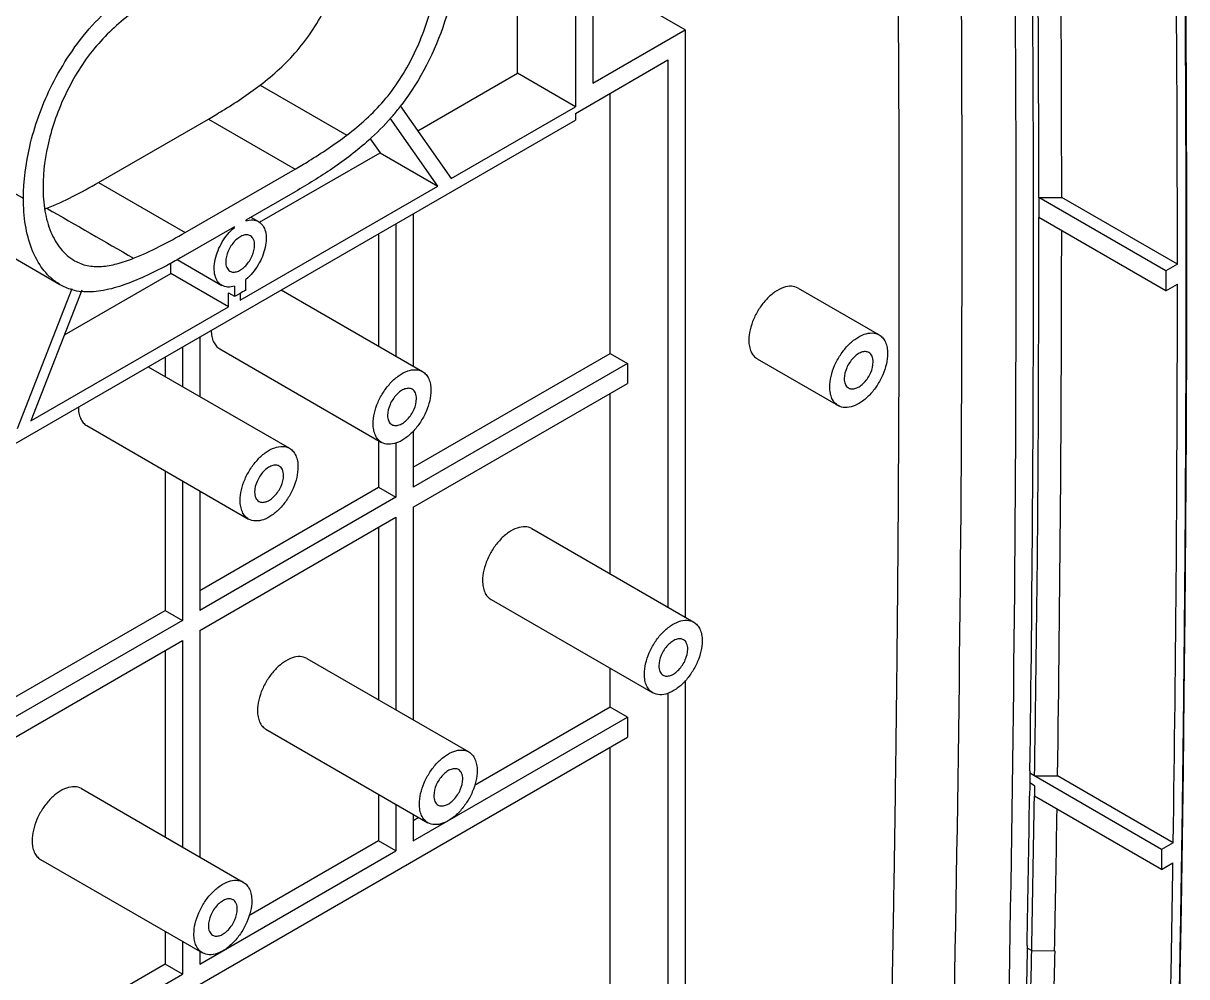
# Model space of a CAD drawing. Header units: millimetres. Extents: x 1791 to 2848, y -3889 to -2778.
# Drawn here: x 2629 to 2700.1, y -3034.2 to -2975.9 of the extents above; entities that cross this region are included whole.
import ezdxf

# ---------------------------------------------------------------- set-up
doc = ezdxf.new("R2010")
doc.units = ezdxf.units.MM

msp = doc.modelspace()

# ---------------------------------------------------------------- linework, layer by layer
at = {"color": 7, "linetype": 'Continuous'}
for p, q in [((2663.816, -2955.884), (2663.816, -2979.563)), ((2662.756, -2963.437), (2662.756, -2980.992)), ((2659.22, -2978.951), (2659.22, -2967.326)), ((2669.473, -2976.297), (2665.938, -2974.256)), ((2663.816, -2979.563), (2669.473, -2976.297)), ((2669.473, -2976.297), (2669.473, -3012.224)), ((2662.756, -2981.4), (2668.413, -2978.134)), ((2668.413, -2978.134), (2668.413, -3011.612)), ((2653.114, -2982.476), (2659.22, -2978.951)), ((2662.756, -2980.992), (2659.22, -2978.951)), ((2643.476, -2979.668), (2648.78, -2982.729)), ((2664.877, -2996.097), (2664.877, -2980.175)), ((2652.034, -2980.939), (2655.156, -2985.38)), ((2655.156, -2985.38), (2662.756, -2980.992)), ((2662.756, -2981.4), (2662.756, -2981.808)), ((2621.036, -3005.894), (2662.756, -2981.808)), ((2633.587, -2985.625), (2640.305, -2981.747)), ((2640.305, -2981.747), (2645.608, -2984.809)), ((2654.339, -2985.851), (2651.424, -2981.704)), ((2650.204, -2982.957), (2650.804, -2983.81)), ((2643.432, -2988.066), (2650.804, -2983.81)), ((2650.804, -2983.81), (2654.339, -2985.851)), ((2628.991, -2986.605), (2626.555, -2985.198)), ((2638.891, -2988.687), (2645.608, -2984.809)), ((2633.588, -2985.625), (2638.891, -2988.687)), ((2642.25, -2992.831), (2654.339, -2985.851)), ((2645.608, -2986.197), (2642.603, -2987.932)), ((2698.874, -2991.029), (2691.096, -2986.539)), ((2691.096, -2986.539), (2692.497, -2986.539)), ((2691.096, -2986.539), (2691.096, -2987.763)), ((2699.574, -2990.625), (2692.497, -2986.539)), ((2642.603, -2987.932), (2642.603, -2987.978)), ((2642.909, -2987.755), (2643.375, -2988.024)), ((2652.83, -2987.539), (2652.83, -2996.869)), ((2698.874, -2992.254), (2691.096, -2987.763)), ((2641.896, -2988.34), (2638.891, -2990.075)), ((2641.856, -2988.363), (2641.896, -2988.386)), ((2641.896, -2988.386), (2641.896, -2988.34)), ((2650.709, -2988.763), (2650.709, -2995.645)), ((2651.769, -2988.151), (2651.769, -2996.257)), ((2627.334, -2989.616), (2631.223, -2991.861)), ((2638.007, -2991.198), (2638.007, -2990.548)), ((2638.39, -2990.343), (2641.125, -2991.922)), ((2699.574, -2990.625), (2698.874, -2991.029)), ((2631.494, -2994.958), (2638.007, -2991.198)), ((2641.542, -2993.239), (2638.007, -2991.198)), ((2642.603, -2992.184), (2642.603, -2991.56)), ((2698.874, -2991.029), (2698.874, -2992.254)), ((2628.636, -3000.69), (2631.966, -2992.11)), ((2632.555, -2992.224), (2629.453, -3000.219)), ((2641.896, -2991.968), (2641.896, -2992.592)), ((2644.75, -2992.204), (2653.399, -2997.198)), ((2676.38, -2992.095), (2681.33, -2994.953)), ((2698.874, -2992.254), (2699.574, -2991.85)), ((2641.542, -2992.388), (2641.896, -2992.592)), ((2641.542, -2993.239), (2641.542, -2992.388)), ((2642.25, -2992.419), (2642.25, -2992.831)), ((2629.453, -3000.219), (2641.542, -2993.239)), ((2639.775, -2995.076), (2639.775, -2998.721)), ((2638.714, -2995.688), (2638.714, -2998.109)), ((2641, -2995.812), (2650.899, -3001.528)), ((2637.653, -2996.301), (2637.653, -2997.497)), ((2652.83, -3003.052), (2664.877, -2996.097)), ((2664.877, -2996.097), (2665.938, -2996.71)), ((2673.88, -2996.425), (2678.83, -2999.283)), ((2636.618, -2996.899), (2645.267, -3001.892)), ((2665.938, -2996.71), (2652.83, -3004.277)), ((2665.938, -2996.71), (2665.938, -2997.934)), ((2652.83, -3005.502), (2665.938, -2997.934)), ((2664.877, -3009.571), (2664.877, -2998.547)), ((2632.868, -3000.507), (2642.767, -3006.223)), ((2652.83, -3000.832), (2652.83, -3004.277)), ((2650.709, -3001.418), (2650.709, -3004.277)), ((2651.769, -3001.554), (2651.769, -3004.889)), ((2637.653, -3003.27), (2637.653, -3011.814)), ((2638.714, -3003.882), (2638.714, -3012.427)), ((2639.775, -3010.59), (2650.709, -3004.277)), ((2650.709, -3004.277), (2651.769, -3004.889)), ((2639.775, -3004.495), (2639.775, -3011.814)), ((2651.769, -3004.889), (2639.775, -3011.814)), ((2652.83, -3005.502), (2652.83, -3018.507)), ((2639.775, -3013.039), (2651.769, -3006.114)), ((2651.769, -3006.114), (2651.769, -3017.894)), ((2650.709, -3006.727), (2650.709, -3017.282)), ((2660.091, -3006.807), (2669.99, -3012.522)), ((2657.591, -3011.137), (2667.49, -3016.853)), ((2626.719, -3018.127), (2637.653, -3011.814)), ((2637.653, -3011.814), (2638.714, -3012.427)), ((2638.714, -3012.427), (2626.719, -3019.352)), ((2626.719, -3020.577), (2638.714, -3013.652)), ((2638.714, -3013.652), (2638.714, -3026.278)), ((2639.775, -3013.039), (2639.775, -3026.891)), ((2637.653, -3014.264), (2637.653, -3025.666)), ((2646.328, -3014.753), (2656.228, -3020.468)), ((2664.877, -3017.735), (2664.877, -3015.344)), ((2669.473, -3016.096), (2669.473, -3055.498)), ((2668.413, -3016.858), (2668.413, -3054.885)), ((2664.877, -3017.735), (2656.577, -3022.527)), ((2665.938, -3018.347), (2664.877, -3017.735)), ((2652.83, -3025.914), (2665.938, -3018.347)), ((2665.938, -3018.347), (2665.938, -3019.572)), ((2643.828, -3019.083), (2653.728, -3024.798)), ((2615.379, -3048.761), (2665.938, -3019.572)), ((2664.877, -3052.844), (2664.877, -3020.184)), ((2690.545, -3022.226), (2690.541, -3022.532)), ((2690.549, -3021.931), (2690.545, -3022.226)), ((2690.553, -3021.628), (2690.549, -3021.931)), ((2698.609, -3026.429), (2690.549, -3021.775)), ((2699.319, -3026.019), (2692.241, -3021.933)), ((2699.816, -3029.977), (2699.94, -3021.584)), ((2632.539, -3022.713), (2642.439, -3028.429)), ((2690.541, -3022.532), (2690.532, -3023.162)), ((2690.831, -3022.539), (2690.539, -3022.368)), ((2650.709, -3023.055), (2650.709, -3025.914)), ((2698.609, -3027.654), (2690.838, -3023.167)), ((2651.769, -3023.668), (2651.769, -3026.527)), ((2652.83, -3024.28), (2652.83, -3025.914)), ((2653.185, -3024.485), (2652.83, -3024.69)), ((2650.709, -3025.914), (2642.788, -3030.487)), ((2651.769, -3026.527), (2650.709, -3025.914)), ((2699.319, -3026.019), (2698.609, -3026.429)), ((2698.609, -3026.429), (2698.609, -3027.654)), ((2630.039, -3027.043), (2639.939, -3032.759)), ((2639.775, -3033.452), (2651.769, -3026.527)), ((2698.609, -3027.654), (2699.3, -3027.255)), ((2637.653, -3031.439), (2637.653, -3033.452)), ((2638.714, -3032.052), (2638.714, -3034.064)), ((2639.775, -3032.664), (2639.775, -3033.452)), ((2690.379, -3032.61), (2690.298, -3036.876)), ((2690.371, -3032.453), (2690.663, -3032.62)), ((2690.384, -3032.307), (2690.379, -3032.61)), ((2690.66, -3032.618), (2692.07, -3032.636)), ((2637.653, -3033.452), (2630.086, -3037.82)), ((2638.714, -3034.064), (2637.653, -3033.452)), ((2626.719, -3040.989), (2638.714, -3034.064))]:
    msp.add_line(p, q, dxfattribs=at)
for points in [[(2699.94, -3021.584), (2699.997, -3016.948), (2700.047, -3011.998), (2700.09, -3006.647), (2700.122, -3000.863), (2700.142, -2994.554), (2700.144, -2987.449), (2700.123, -2980.03), (2700.081, -2973.042), (2700.027, -2966.761), (2699.962, -2961.048), (2699.889, -2955.778), (2699.812, -2950.903), (2699.73, -2946.369), (2699.62, -2942.029), (2699.047, -2937.967), (2697.913, -2934.437), (2696.318, -2931.474), (2694.368, -2929.055), (2692.125, -2927.102), (2690.305, -2925.916)], [(2698.294, -3047.158), (2698.551, -3046.174), (2699.428, -3041.455), (2699.684, -3037.291), (2699.816, -3029.977)]]:
    msp.add_lwpolyline(points, dxfattribs=at)
for centre, radius, start, end in [((381.783, -2987.84), 2304.624, 359.995654, 1.151115), ((375.102, -2989.855), 2314.611, 359.998301, 1.16149), ((377.668, -2989.187), 2313.105, 359.99693, 0.90149), ((329.444, -2987.247), 2361.652, 0.017173, 0.82817), ((350.697, -2987.174), 2341.8, 0.015556, 0.813019), ((370.94, -2991.131), 2328.635, 0.012464, 0.834958), ((2640.358, -2971.998), 14.738, 319.97187, 323.0199), ((2641.145, -2972.65), 13.716, 318.91682, 319.94329), ((2626.158, -2976.18), 11.82, 290.51431, 291.16126), ((296.451, -2987.875), 2389.955, 358.856965, 359.996648), ((267.689, -2986.69), 2424.808, 359.16721, 359.955569), ((317.431, -2989.279), 2373.343, 359.219022, 359.999231), ((293.17, -2989.718), 2396.543, 358.858528, 359.995078), ((2632.934, -2988.896), 3.424, 240.01212, 246.30994), ((2632.948, -2988.864), 3.458, 246.31013, 253.13349), ((2632.967, -2988.792), 3.533, 253.1705, 263.13875), ((310.147, -2991.052), 2389.428, 359.161494, 359.980874), ((275.468, -2988.796), 2415.308, 358.967769, 359.184747), ((273.525, -2986.58), 2417.576, 358.908807, 359.132795), ((272.079, -2986.548), 2420.424, 358.908902, 359.114323)]:
    msp.add_arc(centre, radius, start, end, dxfattribs=at)
for points, knots in [([(2659.068, -2943.344), (2662.069, -2941.648), (2665.826, -2939.544), (2670.343, -2937.041), (2672.598, -2935.797), (2674.853, -2934.558), (2676.732, -2933.53), (2678.234, -2932.713), (2679.332, -2932.112), (2680.395, -2931.548), (2681.757, -2930.916), (2683.431, -2930.28), (2686.015, -2929.614), (2688.576, -2929.427), (2690.97, -2929.818), (2692.607, -2930.373), (2694.107, -2931.192), (2695.451, -2932.266), (2696.625, -2933.58), (2697.618, -2935.12), (2698.42, -2936.868), (2699.026, -2938.803), (2699.43, -2940.912), (2699.598, -2942.788), (2699.626, -2944.385), (2699.652, -2945.654), (2699.676, -2946.943), (2699.709, -2948.662), (2699.747, -2950.812), (2699.79, -2953.393), (2699.83, -2955.975), (2699.88, -2959.422), (2699.935, -2963.736), (2699.99, -2968.916), (2700.033, -2974.104), (2700.064, -2979.298), (2700.091, -2986.236), (2700.095, -2994.926), (2700.061, -3003.627), (2700.01, -3010.601), (2699.961, -3015.842), (2699.9, -3021.09), (2699.828, -3026.344), (2699.758, -3030.726), (2699.704, -3033.796), (2699.671, -3035.552), (2699.646, -3036.868), (2699.625, -3037.957), (2699.609, -3038.814), (2699.558, -3040.07), (2699.382, -3041.981), (2698.948, -3044.56), (2698.533, -3046.287), (2698.294, -3047.158)], [0, 0, 0, 0, 0.066096, 0.082576, 0.099037, 0.115481, 0.131906, 0.140113, 0.148278, 0.15591, 0.163182, 0.177061, 0.190172, 0.214297, 0.225564, 0.236495, 0.247291, 0.258165, 0.269322, 0.280944, 0.29317, 0.30608, 0.319744, 0.334269, 0.342135, 0.35037, 0.35861, 0.366851, 0.38334, 0.39984, 0.416351, 0.432874, 0.46595, 0.499068, 0.532227, 0.565428, 0.598671, 0.665284, 0.732068, 0.765525, 0.799025, 0.83257, 0.866158, 0.899786, 0.916616, 0.925036, 0.93346, 0.941869, 0.945927, 0.949881, 0.965982, 0.982684, 1, 1, 1, 1]), ([(2682.216, -2951.157), (2682.279, -2954.74), (2682.379, -2961.917), (2682.485, -2972.698), (2682.54, -2983.507), (2682.545, -2994.346), (2682.508, -3003.397), (2682.452, -3010.651), (2682.399, -3016.103), (2682.343, -3020.651), (2682.292, -3024.292), (2682.251, -3027.026), (2682.207, -3029.761), (2682.167, -3032.042), (2682.134, -3033.867), (2682.113, -3035.009), (2682.095, -3035.922), (2682.083, -3036.606), (2682.073, -3037.29), (2682.071, -3037.747), (2682.06, -3037.975)], [0, 0, 0, 0, 0.123835, 0.248006, 0.372511, 0.497351, 0.622522, 0.685234, 0.748028, 0.810905, 0.842374, 0.873865, 0.905376, 0.936907, 0.952681, 0.968459, 0.97635, 0.984235, 0.992101, 1, 1, 1, 1]), ([(2643.476, -2979.668), (2644.288, -2979.043), (2645.883, -2977.615), (2647.331, -2975.339), (2648.189, -2973.347), (2648.798, -2971.398), (2649.003, -2969.897), (2649.003, -2968.928)], [0, 0, 0, 0, 0.246211, 0.50973, 0.640615, 0.766989, 1, 1, 1, 1]), ([(2655.508, -2971.296), (2655.508, -2972.018), (2655.367, -2973.551), (2654.544, -2976.885), (2653.273, -2979.349), (2652.131, -2980.863)], [0, 0, 0, 0, 0.210789, 0.446551, 1, 1, 1, 1]), ([(2648.78, -2982.729), (2649.592, -2982.105), (2651.187, -2980.677), (2652.634, -2978.401), (2653.492, -2976.408), (2654.101, -2974.459), (2654.306, -2972.959), (2654.306, -2971.99)], [0, 0, 0, 0, 0.246209, 0.509732, 0.640615, 0.766989, 1, 1, 1, 1]), ([(2628.991, -2986.605), (2628.991, -2985.536), (2629.304, -2983.214), (2630.327, -2980.338), (2631.657, -2977.976), (2632.963, -2976.206), (2634.54, -2974.665), (2635.688, -2973.775), (2636.269, -2973.363)], [0, 0, 0, 0, 0.204512, 0.444234, 0.579503, 0.722412, 0.863687, 1, 1, 1, 1]), ([(2635.719, -2975.171), (2634.907, -2975.796), (2633.312, -2977.224), (2631.865, -2979.5), (2631.007, -2981.492), (2630.398, -2983.441), (2630.193, -2984.941), (2630.193, -2985.911)], [0, 0, 0, 0, 0.246209, 0.509732, 0.640615, 0.766989, 1, 1, 1, 1]), ([(2640.305, -2981.747), (2640.585, -2981.585), (2641.673, -2980.942), (2642.73, -2980.241), (2643.476, -2979.668)], [0, 0, 0, 0, 0.255474, 1, 1, 1, 1]), ([(2651.483, -2981.663), (2651.056, -2982.154), (2649.926, -2983.278), (2647.949, -2984.792), (2646.383, -2985.749), (2645.608, -2986.197)], [0, 0, 0, 0, 0.261957, 0.63972, 1, 1, 1, 1]), ([(2645.608, -2984.809), (2645.888, -2984.647), (2646.976, -2984.003), (2648.033, -2983.303), (2648.78, -2982.729)], [0, 0, 0, 0, 0.255474, 1, 1, 1, 1]), ([(2630.193, -2985.911), (2630.193, -2986.404), (2630.257, -2987.342), (2630.605, -2988.641), (2631.212, -2989.705), (2631.801, -2990.229), (2632.122, -2990.414)], [0, 0, 0, 0, 0.289701, 0.548975, 0.782493, 1, 1, 1, 1]), ([(2630.426, -2987.204), (2630.961, -2986.996), (2632.032, -2986.497), (2633.064, -2985.927), (2633.587, -2985.625)], [0, 0, 0, 0, 0.487471, 1, 1, 1, 1]), ([(2631.223, -2991.861), (2631.022, -2991.745), (2630.645, -2991.471), (2630.01, -2990.779), (2629.442, -2989.691), (2629.064, -2988.205), (2628.991, -2987.151), (2628.991, -2986.605)], [0, 0, 0, 0, 0.116936, 0.232575, 0.470485, 0.725231, 1, 1, 1, 1]), ([(2642.603, -2987.978), (2642.737, -2987.936), (2643.003, -2987.89), (2643.268, -2987.963), (2643.375, -2988.025)], [0, 0, 0, 0, 0.530995, 1, 1, 1, 1]), ([(2643.375, -2988.025), (2643.476, -2988.083), (2643.662, -2988.263), (2643.816, -2988.642), (2643.858, -2989.103), (2643.764, -2989.816), (2643.392, -2990.702), (2642.897, -2991.313), (2642.603, -2991.56)], [0, 0, 0, 0, 0.086918, 0.184448, 0.297928, 0.427238, 0.715033, 1, 1, 1, 1]), ([(2690.838, -3021.932), (2690.88, -3019.078), (2690.964, -3013.375), (2691.083, -3001.985), (2691.094, -2993.45), (2691.096, -2987.763)], [0, 0, 0, 0, 0.250619, 0.500763, 1, 1, 1, 1]), ([(2635.731, -2990.265), (2636.267, -2990.057), (2637.337, -2989.559), (2638.368, -2988.989), (2638.891, -2988.687)], [0, 0, 0, 0, 0.487558, 1, 1, 1, 1]), ([(2641.124, -2991.921), (2641.023, -2991.863), (2640.837, -2991.683), (2640.683, -2991.304), (2640.641, -2990.843), (2640.735, -2990.13), (2641.107, -2989.244), (2641.602, -2988.633), (2641.896, -2988.386)], [0, 0, 0, 0, 0.086918, 0.184448, 0.297928, 0.427238, 0.715033, 1, 1, 1, 1]), ([(2642.875, -2988.89), (2642.812, -2988.854), (2642.655, -2988.814), (2642.403, -2988.865), (2642.145, -2989.006), (2641.806, -2989.306), (2641.489, -2989.797), (2641.366, -2990.26), (2641.366, -2990.483)], [0, 0, 0, 0, 0.08714, 0.186849, 0.304513, 0.438646, 0.73005, 1, 1, 1, 1]), ([(2641.625, -2991.056), (2641.687, -2991.092), (2641.844, -2991.132), (2642.096, -2991.081), (2642.354, -2990.94), (2642.693, -2990.64), (2643.011, -2990.149), (2643.133, -2989.686), (2643.133, -2989.463)], [0, 0, 0, 0, 0.08714, 0.186849, 0.304513, 0.438646, 0.73005, 1, 1, 1, 1]), ([(2643.133, -2989.463), (2643.133, -2989.343), (2643.104, -2989.122), (2642.959, -2988.939), (2642.875, -2988.89)], [0, 0, 0, 0, 0.550778, 1, 1, 1, 1]), ([(2638.891, -2990.075), (2638.795, -2990.13), (2638.412, -2990.35), (2638.027, -2990.564), (2637.736, -2990.719)], [0, 0, 0, 0, 0.25116, 1, 1, 1, 1]), ([(2632.122, -2990.414), (2632.359, -2990.551), (2632.9, -2990.758), (2633.796, -2990.799), (2634.754, -2990.613), (2635.397, -2990.394), (2635.731, -2990.265)], [0, 0, 0, 0, 0.220319, 0.455525, 0.711625, 1, 1, 1, 1]), ([(2637.736, -2990.719), (2636.861, -2991.186), (2635.558, -2991.812), (2633.788, -2992.299), (2632.937, -2992.347), (2632.545, -2992.299)], [0, 0, 0, 0, 0.541557, 0.784592, 1, 1, 1, 1]), ([(2641.366, -2990.483), (2641.366, -2990.603), (2641.395, -2990.824), (2641.54, -2991.007), (2641.625, -2991.056)], [0, 0, 0, 0, 0.550778, 1, 1, 1, 1]), ([(2641.896, -2991.968), (2641.763, -2992.01), (2641.496, -2992.056), (2641.231, -2991.983), (2641.124, -2991.921)], [0, 0, 0, 0, 0.530995, 1, 1, 1, 1]), ([(2642.603, -2992.184), (2642.565, -2992.214), (2642.414, -2992.325), (2642.254, -2992.424), (2642.131, -2992.487)], [0, 0, 0, 0, 0.259796, 1, 1, 1, 1]), ([(2676.38, -2992.095), (2676.255, -2992.023), (2675.941, -2991.942), (2675.436, -2992.044), (2674.921, -2992.326), (2674.426, -2992.764), (2673.989, -2993.323), (2673.645, -2993.958), (2673.422, -2994.618), (2673.362, -2995.067), (2673.362, -2995.281)], [0, 0, 0, 0, 0.086929, 0.1864, 0.303792, 0.437601, 0.582095, 0.729399, 0.871178, 1, 1, 1, 1]), ([(2642.131, -2992.487), (2642.112, -2992.497), (2642.035, -2992.535), (2641.956, -2992.57), (2641.896, -2992.592)], [0, 0, 0, 0, 0.255811, 1, 1, 1, 1]), ([(2640.482, -2994.668), (2640.482, -2994.795), (2640.501, -2995.036), (2640.599, -2995.367), (2640.763, -2995.635), (2640.917, -2995.765), (2641, -2995.812)], [0, 0, 0, 0, 0.289551, 0.549141, 0.782277, 1, 1, 1, 1]), ([(2678.312, -2998.139), (2678.312, -2997.925), (2678.372, -2997.476), (2678.595, -2996.816), (2678.939, -2996.18), (2679.375, -2995.621), (2679.87, -2995.183), (2680.386, -2994.902), (2680.891, -2994.8), (2681.205, -2994.881), (2681.33, -2994.953)], [0, 0, 0, 0, 0.128819, 0.270585, 0.417879, 0.562372, 0.696187, 0.813586, 0.913063, 1, 1, 1, 1]), ([(2681.33, -2994.953), (2681.412, -2995), (2681.567, -2995.13), (2681.731, -2995.399), (2681.828, -2995.73), (2681.848, -2995.971), (2681.848, -2996.097)], [0, 0, 0, 0, 0.217725, 0.450867, 0.710459, 1, 1, 1, 1]), ([(2673.362, -2995.281), (2673.362, -2995.407), (2673.382, -2995.648), (2673.479, -2995.979), (2673.644, -2996.248), (2673.798, -2996.378), (2673.88, -2996.425)], [0, 0, 0, 0, 0.289551, 0.549141, 0.782277, 1, 1, 1, 1]), ([(2681.848, -2996.097), (2681.848, -2996.311), (2681.788, -2996.76), (2681.565, -2997.42), (2681.221, -2998.055), (2680.784, -2998.614), (2680.29, -2999.052), (2679.774, -2999.334), (2679.269, -2999.436), (2678.955, -2999.355), (2678.83, -2999.283)], [0, 0, 0, 0, 0.128819, 0.270585, 0.417879, 0.562372, 0.696187, 0.813586, 0.913063, 1, 1, 1, 1]), ([(2680.705, -2996.035), (2680.642, -2995.999), (2680.486, -2995.959), (2680.233, -2996.01), (2679.975, -2996.151), (2679.637, -2996.451), (2679.319, -2996.942), (2679.196, -2997.405), (2679.196, -2997.628)], [0, 0, 0, 0, 0.08714, 0.186849, 0.304513, 0.438646, 0.73005, 1, 1, 1, 1]), ([(2679.455, -2998.2), (2679.517, -2998.236), (2679.674, -2998.277), (2679.927, -2998.226), (2680.185, -2998.085), (2680.523, -2997.785), (2680.841, -2997.294), (2680.964, -2996.831), (2680.964, -2996.608)], [0, 0, 0, 0, 0.08714, 0.186849, 0.304513, 0.438646, 0.73005, 1, 1, 1, 1]), ([(2680.964, -2996.608), (2680.964, -2996.488), (2680.935, -2996.266), (2680.789, -2996.084), (2680.705, -2996.035)], [0, 0, 0, 0, 0.550778, 1, 1, 1, 1]), ([(2650.381, -3000.383), (2650.381, -3000.17), (2650.441, -2999.72), (2650.664, -2999.061), (2651.008, -2998.425), (2651.445, -2997.866), (2651.939, -2997.428), (2652.455, -2997.146), (2652.96, -2997.045), (2653.274, -2997.126), (2653.399, -2997.198)], [0, 0, 0, 0, 0.128819, 0.270585, 0.417879, 0.562372, 0.696187, 0.813586, 0.913063, 1, 1, 1, 1]), ([(2653.399, -2997.198), (2653.481, -2997.245), (2653.636, -2997.375), (2653.8, -2997.643), (2653.897, -2997.975), (2653.917, -2998.216), (2653.917, -2998.342)], [0, 0, 0, 0, 0.217725, 0.450867, 0.710459, 1, 1, 1, 1]), ([(2679.196, -2997.628), (2679.196, -2997.748), (2679.225, -2997.969), (2679.371, -2998.152), (2679.455, -2998.2)], [0, 0, 0, 0, 0.550778, 1, 1, 1, 1]), ([(2653.917, -2998.342), (2653.917, -2998.556), (2653.857, -2999.005), (2653.634, -2999.665), (2653.29, -3000.3), (2652.854, -3000.859), (2652.359, -3001.297), (2651.843, -3001.579), (2651.338, -3001.681), (2651.024, -3001.6), (2650.899, -3001.528)], [0, 0, 0, 0, 0.128819, 0.270585, 0.417879, 0.562372, 0.696187, 0.813586, 0.913063, 1, 1, 1, 1]), ([(2652.774, -2998.28), (2652.712, -2998.244), (2652.555, -2998.204), (2652.302, -2998.255), (2652.044, -2998.395), (2651.706, -2998.695), (2651.388, -2999.187), (2651.265, -2999.65), (2651.265, -2999.873)], [0, 0, 0, 0, 0.08714, 0.186849, 0.304513, 0.438646, 0.73005, 1, 1, 1, 1]), ([(2653.033, -2998.852), (2653.033, -2998.733), (2653.004, -2998.511), (2652.858, -2998.329), (2652.774, -2998.28)], [0, 0, 0, 0, 0.550778, 1, 1, 1, 1]), ([(2678.83, -2999.283), (2678.748, -2999.236), (2678.593, -2999.106), (2678.429, -2998.837), (2678.332, -2998.506), (2678.312, -2998.265), (2678.312, -2998.139)], [0, 0, 0, 0, 0.217725, 0.450867, 0.710459, 1, 1, 1, 1]), ([(2632.35, -2999.363), (2632.35, -2999.489), (2632.369, -2999.73), (2632.467, -3000.061), (2632.631, -3000.33), (2632.786, -3000.46), (2632.868, -3000.507)], [0, 0, 0, 0, 0.289551, 0.549141, 0.782277, 1, 1, 1, 1]), ([(2651.524, -3000.445), (2651.587, -3000.481), (2651.743, -3000.522), (2651.996, -3000.471), (2652.254, -3000.33), (2652.592, -3000.03), (2652.91, -2999.539), (2653.033, -2999.076), (2653.033, -2998.852)], [0, 0, 0, 0, 0.08714, 0.186849, 0.304513, 0.438646, 0.73005, 1, 1, 1, 1]), ([(2651.265, -2999.873), (2651.265, -2999.992), (2651.294, -3000.214), (2651.44, -3000.397), (2651.524, -3000.445)], [0, 0, 0, 0, 0.550778, 1, 1, 1, 1]), ([(2650.899, -3001.528), (2650.817, -3001.48), (2650.662, -3001.351), (2650.498, -3001.082), (2650.401, -3000.751), (2650.381, -3000.51), (2650.381, -3000.383)], [0, 0, 0, 0, 0.217725, 0.450867, 0.710459, 1, 1, 1, 1]), ([(2642.25, -3005.078), (2642.25, -3004.864), (2642.309, -3004.415), (2642.532, -3003.756), (2642.876, -3003.12), (2643.313, -3002.561), (2643.807, -3002.123), (2644.323, -3001.841), (2644.828, -3001.74), (2645.142, -3001.82), (2645.267, -3001.892)], [0, 0, 0, 0, 0.128819, 0.270585, 0.417879, 0.562372, 0.696187, 0.813586, 0.913063, 1, 1, 1, 1]), ([(2645.267, -3001.892), (2645.349, -3001.94), (2645.504, -3002.069), (2645.668, -3002.338), (2645.766, -3002.669), (2645.785, -3002.91), (2645.785, -3003.037)], [0, 0, 0, 0, 0.217725, 0.450867, 0.710459, 1, 1, 1, 1]), ([(2644.642, -3002.975), (2644.58, -3002.939), (2644.423, -3002.899), (2644.171, -3002.949), (2643.913, -3003.09), (2643.574, -3003.39), (2643.256, -3003.882), (2643.133, -3004.345), (2643.133, -3004.568)], [0, 0, 0, 0, 0.08714, 0.186849, 0.304513, 0.438646, 0.73005, 1, 1, 1, 1]), ([(2644.901, -3003.547), (2644.901, -3003.428), (2644.872, -3003.206), (2644.727, -3003.024), (2644.642, -3002.975)], [0, 0, 0, 0, 0.550778, 1, 1, 1, 1]), ([(2645.785, -3003.037), (2645.785, -3003.251), (2645.725, -3003.7), (2645.502, -3004.36), (2645.158, -3004.995), (2644.722, -3005.554), (2644.227, -3005.992), (2643.711, -3006.274), (2643.206, -3006.375), (2642.893, -3006.295), (2642.768, -3006.223)], [0, 0, 0, 0, 0.128819, 0.270585, 0.417879, 0.562372, 0.696187, 0.813586, 0.913063, 1, 1, 1, 1]), ([(2643.392, -3005.14), (2643.455, -3005.176), (2643.612, -3005.216), (2643.864, -3005.166), (2644.122, -3005.025), (2644.461, -3004.725), (2644.778, -3004.233), (2644.901, -3003.771), (2644.901, -3003.547)], [0, 0, 0, 0, 0.08714, 0.186849, 0.304513, 0.438646, 0.73005, 1, 1, 1, 1]), ([(2642.768, -3006.223), (2642.685, -3006.175), (2642.531, -3006.046), (2642.366, -3005.777), (2642.269, -3005.446), (2642.25, -3005.205), (2642.25, -3005.078)], [0, 0, 0, 0, 0.217725, 0.450867, 0.710459, 1, 1, 1, 1]), ([(2643.133, -3004.568), (2643.133, -3004.687), (2643.162, -3004.909), (2643.308, -3005.091), (2643.392, -3005.14)], [0, 0, 0, 0, 0.550778, 1, 1, 1, 1]), ([(2660.09, -3006.807), (2659.965, -3006.735), (2659.652, -3006.654), (2659.147, -3006.756), (2658.631, -3007.037), (2658.136, -3007.475), (2657.7, -3008.034), (2657.356, -3008.67), (2657.133, -3009.33), (2657.073, -3009.779), (2657.073, -3009.993)], [0, 0, 0, 0, 0.086929, 0.1864, 0.303792, 0.437601, 0.582095, 0.729399, 0.871178, 1, 1, 1, 1]), ([(2657.073, -3009.993), (2657.073, -3010.119), (2657.092, -3010.36), (2657.19, -3010.691), (2657.354, -3010.96), (2657.508, -3011.09), (2657.591, -3011.137)], [0, 0, 0, 0, 0.289551, 0.549141, 0.782277, 1, 1, 1, 1]), ([(2666.972, -3015.708), (2666.972, -3015.494), (2667.032, -3015.045), (2667.255, -3014.386), (2667.599, -3013.75), (2668.036, -3013.191), (2668.53, -3012.753), (2669.046, -3012.471), (2669.551, -3012.37), (2669.865, -3012.45), (2669.99, -3012.522)], [0, 0, 0, 0, 0.128819, 0.270585, 0.417879, 0.562372, 0.696187, 0.813586, 0.913063, 1, 1, 1, 1]), ([(2669.99, -3012.522), (2670.072, -3012.57), (2670.227, -3012.699), (2670.391, -3012.968), (2670.488, -3013.299), (2670.508, -3013.54), (2670.508, -3013.667)], [0, 0, 0, 0, 0.217725, 0.450867, 0.710459, 1, 1, 1, 1]), ([(2670.508, -3013.667), (2670.508, -3013.881), (2670.448, -3014.33), (2670.225, -3014.989), (2669.881, -3015.625), (2669.445, -3016.184), (2668.95, -3016.622), (2668.434, -3016.904), (2667.929, -3017.005), (2667.615, -3016.925), (2667.49, -3016.853)], [0, 0, 0, 0, 0.128819, 0.270585, 0.417879, 0.562372, 0.696187, 0.813586, 0.913063, 1, 1, 1, 1]), ([(2669.365, -3013.605), (2669.303, -3013.569), (2669.146, -3013.529), (2668.893, -3013.579), (2668.635, -3013.72), (2668.297, -3014.02), (2667.979, -3014.512), (2667.856, -3014.974), (2667.856, -3015.198)], [0, 0, 0, 0, 0.08714, 0.186849, 0.304513, 0.438646, 0.73005, 1, 1, 1, 1]), ([(2669.624, -3014.177), (2669.624, -3014.058), (2669.595, -3013.836), (2669.449, -3013.654), (2669.365, -3013.605)], [0, 0, 0, 0, 0.550778, 1, 1, 1, 1]), ([(2668.115, -3015.77), (2668.178, -3015.806), (2668.334, -3015.846), (2668.587, -3015.796), (2668.845, -3015.655), (2669.183, -3015.355), (2669.501, -3014.863), (2669.624, -3014.401), (2669.624, -3014.177)], [0, 0, 0, 0, 0.08714, 0.186849, 0.304513, 0.438646, 0.73005, 1, 1, 1, 1]), ([(2646.328, -3014.753), (2646.203, -3014.681), (2645.889, -3014.6), (2645.384, -3014.701), (2644.868, -3014.983), (2644.374, -3015.421), (2643.937, -3015.98), (2643.593, -3016.616), (2643.37, -3017.275), (2643.31, -3017.725), (2643.31, -3017.938)], [0, 0, 0, 0, 0.086929, 0.1864, 0.303792, 0.437601, 0.582095, 0.729399, 0.871178, 1, 1, 1, 1]), ([(2686.2, -3068.106), (2685.425, -3068.89), (2683.85, -3070.365), (2681.752, -3072.016), (2680.021, -3073.185), (2678.673, -3073.999), (2677.307, -3074.836), (2675.466, -3075.955), (2673.165, -3077.351), (2670.402, -3079.018), (2667.64, -3080.677), (2663.96, -3082.875), (2659.359, -3085.603), (2653.833, -3088.845), (2648.307, -3092.055), (2642.78, -3095.231), (2637.254, -3098.374), (2632.647, -3100.966), (2628.962, -3103.023), (2626.2, -3104.557), (2623.438, -3106.082), (2621.135, -3107.346), (2619.293, -3108.354), (2617.912, -3109.106), (2616.775, -3109.726), (2615.887, -3110.207), (2615.04, -3110.632), (2613.998, -3111.102), (2612.364, -3111.719), (2610.358, -3112.261), (2607.995, -3112.528), (2605.756, -3112.391), (2603.677, -3111.846), (2601.796, -3110.897), (2600.149, -3109.561), (2598.765, -3107.866), (2597.663, -3105.844), (2597, -3103.95), (2596.613, -3102.312), (2596.394, -3100.999), (2596.277, -3099.865), (2596.218, -3098.925), (2596.197, -3098.184), (2596.183, -3097.417), (2596.162, -3096.368), (2596.136, -3095.052), (2596.107, -3093.473), (2596.069, -3091.366), (2596.025, -3088.731), (2595.975, -3085.567), (2595.931, -3082.401), (2595.877, -3078.173), (2595.82, -3072.883), (2595.77, -3066.527), (2595.737, -3060.161), (2595.715, -3051.654), (2595.732, -3040.994), (2595.822, -3028.172), (2595.928, -3019.611), (2595.992, -3015.324)], [0, 0, 0, 0, 0.017038, 0.033319, 0.041215, 0.04931, 0.057648, 0.06598, 0.082628, 0.099252, 0.115853, 0.132431, 0.165522, 0.198532, 0.231466, 0.264317, 0.29707, 0.329733, 0.346033, 0.362311, 0.378569, 0.394809, 0.402921, 0.411027, 0.419113, 0.422945, 0.426638, 0.433755, 0.44061, 0.453616, 0.465775, 0.477199, 0.488105, 0.498773, 0.509516, 0.520637, 0.532389, 0.544937, 0.551542, 0.558389, 0.565496, 0.569155, 0.572939, 0.576953, 0.58102, 0.589157, 0.597296, 0.605437, 0.621729, 0.638035, 0.654354, 0.670686, 0.703387, 0.736138, 0.76894, 0.801792, 0.867652, 0.93372, 1, 1, 1, 1]), ([(2667.49, -3016.853), (2667.408, -3016.805), (2667.253, -3016.676), (2667.089, -3016.407), (2666.992, -3016.076), (2666.972, -3015.835), (2666.972, -3015.708)], [0, 0, 0, 0, 0.217725, 0.450867, 0.710459, 1, 1, 1, 1]), ([(2667.856, -3015.198), (2667.856, -3015.317), (2667.885, -3015.539), (2668.031, -3015.721), (2668.115, -3015.77)], [0, 0, 0, 0, 0.550778, 1, 1, 1, 1]), ([(2643.31, -3017.938), (2643.31, -3018.065), (2643.33, -3018.306), (2643.427, -3018.637), (2643.591, -3018.906), (2643.746, -3019.035), (2643.828, -3019.083)], [0, 0, 0, 0, 0.289551, 0.549141, 0.782277, 1, 1, 1, 1]), ([(2653.21, -3023.654), (2653.21, -3023.44), (2653.27, -3022.991), (2653.493, -3022.331), (2653.836, -3021.696), (2654.273, -3021.137), (2654.768, -3020.699), (2655.284, -3020.417), (2655.788, -3020.315), (2656.102, -3020.396), (2656.227, -3020.468)], [0, 0, 0, 0, 0.128819, 0.270585, 0.417879, 0.562372, 0.696187, 0.813586, 0.913063, 1, 1, 1, 1]), ([(2656.227, -3020.468), (2656.31, -3020.516), (2656.464, -3020.645), (2656.628, -3020.914), (2656.726, -3021.245), (2656.745, -3021.486), (2656.745, -3021.613)], [0, 0, 0, 0, 0.217725, 0.450867, 0.710459, 1, 1, 1, 1]), ([(2655.602, -3021.551), (2655.54, -3021.515), (2655.383, -3021.474), (2655.131, -3021.525), (2654.873, -3021.666), (2654.534, -3021.966), (2654.216, -3022.457), (2654.094, -3022.92), (2654.094, -3023.143)], [0, 0, 0, 0, 0.08714, 0.186849, 0.304513, 0.438646, 0.73005, 1, 1, 1, 1]), ([(2656.745, -3021.613), (2656.745, -3021.826), (2656.685, -3022.275), (2656.462, -3022.935), (2656.119, -3023.571), (2655.682, -3024.13), (2655.187, -3024.568), (2654.672, -3024.85), (2654.167, -3024.951), (2653.853, -3024.87), (2653.728, -3024.798)], [0, 0, 0, 0, 0.128819, 0.270585, 0.417879, 0.562372, 0.696187, 0.813586, 0.913063, 1, 1, 1, 1]), ([(2654.353, -3023.716), (2654.415, -3023.752), (2654.572, -3023.792), (2654.824, -3023.741), (2655.082, -3023.601), (2655.421, -3023.3), (2655.739, -3022.809), (2655.861, -3022.346), (2655.861, -3022.123)], [0, 0, 0, 0, 0.08714, 0.186849, 0.304513, 0.438646, 0.73005, 1, 1, 1, 1]), ([(2655.861, -3022.123), (2655.861, -3022.003), (2655.832, -3021.782), (2655.687, -3021.599), (2655.602, -3021.551)], [0, 0, 0, 0, 0.550778, 1, 1, 1, 1]), ([(2632.539, -3022.713), (2632.414, -3022.641), (2632.101, -3022.561), (2631.596, -3022.662), (2631.08, -3022.944), (2630.585, -3023.382), (2630.148, -3023.941), (2629.805, -3024.576), (2629.581, -3025.236), (2629.522, -3025.685), (2629.522, -3025.899)], [0, 0, 0, 0, 0.086929, 0.1864, 0.303792, 0.437601, 0.582095, 0.729399, 0.871178, 1, 1, 1, 1]), ([(2653.728, -3024.798), (2653.645, -3024.751), (2653.491, -3024.621), (2653.327, -3024.352), (2653.229, -3024.021), (2653.21, -3023.78), (2653.21, -3023.654)], [0, 0, 0, 0, 0.217725, 0.450867, 0.710459, 1, 1, 1, 1]), ([(2654.094, -3023.143), (2654.094, -3023.263), (2654.123, -3023.485), (2654.268, -3023.667), (2654.353, -3023.716)], [0, 0, 0, 0, 0.550778, 1, 1, 1, 1]), ([(2629.522, -3025.899), (2629.522, -3026.026), (2629.541, -3026.267), (2629.638, -3026.598), (2629.803, -3026.866), (2629.957, -3026.996), (2630.04, -3027.044)], [0, 0, 0, 0, 0.289551, 0.549141, 0.782277, 1, 1, 1, 1]), ([(2697.861, -3047.041), (2698.081, -3046.225), (2698.464, -3044.608), (2698.868, -3042.191), (2699.036, -3040.4), (2699.089, -3039.222), (2699.106, -3038.411), (2699.134, -3036.949), (2699.174, -3034.841), (2699.234, -3031.468), (2699.275, -3028.94), (2699.3, -3027.255)], [0, 0, 0, 0, 0.127357, 0.250342, 0.369175, 0.398233, 0.428108, 0.49147, 0.618777, 0.745934, 1, 1, 1, 1]), ([(2639.421, -3031.614), (2639.421, -3031.401), (2639.481, -3030.951), (2639.704, -3030.292), (2640.048, -3029.656), (2640.484, -3029.097), (2640.979, -3028.659), (2641.495, -3028.377), (2642, -3028.276), (2642.314, -3028.357), (2642.438, -3028.429)], [0, 0, 0, 0, 0.128819, 0.270585, 0.417879, 0.562372, 0.696187, 0.813586, 0.913063, 1, 1, 1, 1]), ([(2642.438, -3028.429), (2642.521, -3028.476), (2642.675, -3028.606), (2642.84, -3028.874), (2642.937, -3029.206), (2642.957, -3029.447), (2642.957, -3029.573)], [0, 0, 0, 0, 0.217725, 0.450867, 0.710459, 1, 1, 1, 1]), ([(2642.957, -3029.573), (2642.957, -3029.787), (2642.897, -3030.236), (2642.674, -3030.896), (2642.33, -3031.531), (2641.893, -3032.09), (2641.399, -3032.528), (2640.883, -3032.81), (2640.378, -3032.912), (2640.064, -3032.831), (2639.939, -3032.759)], [0, 0, 0, 0, 0.128819, 0.270585, 0.417879, 0.562372, 0.696187, 0.813586, 0.913063, 1, 1, 1, 1]), ([(2641.814, -3029.511), (2641.751, -3029.475), (2641.595, -3029.435), (2641.342, -3029.486), (2641.084, -3029.626), (2640.746, -3029.927), (2640.428, -3030.418), (2640.305, -3030.881), (2640.305, -3031.104)], [0, 0, 0, 0, 0.08714, 0.186849, 0.304513, 0.438646, 0.73005, 1, 1, 1, 1]), ([(2642.073, -3030.084), (2642.073, -3029.964), (2642.044, -3029.742), (2641.898, -3029.56), (2641.814, -3029.511)], [0, 0, 0, 0, 0.550778, 1, 1, 1, 1]), ([(2640.564, -3031.676), (2640.626, -3031.712), (2640.783, -3031.753), (2641.036, -3031.702), (2641.294, -3031.561), (2641.632, -3031.261), (2641.95, -3030.77), (2642.073, -3030.307), (2642.073, -3030.084)], [0, 0, 0, 0, 0.08714, 0.186849, 0.304513, 0.438646, 0.73005, 1, 1, 1, 1]), ([(2640.305, -3031.104), (2640.305, -3031.224), (2640.334, -3031.445), (2640.48, -3031.628), (2640.564, -3031.676)], [0, 0, 0, 0, 0.550778, 1, 1, 1, 1]), ([(2639.939, -3032.759), (2639.857, -3032.711), (2639.702, -3032.582), (2639.538, -3032.313), (2639.44, -3031.982), (2639.421, -3031.741), (2639.421, -3031.614)], [0, 0, 0, 0, 0.217725, 0.450867, 0.710459, 1, 1, 1, 1]), ([(2692.07, -3032.636), (2692.063, -3033), (2692.044, -3033.73), (2692.016, -3034.829), (2691.977, -3035.94), (2691.888, -3037.067), (2691.748, -3038.213), (2691.572, -3039.377), (2691.356, -3040.557), (2691.007, -3042.155), (2690.465, -3044.17), (2689.379, -3047.414), (2687.646, -3051.418), (2685.058, -3055.998), (2682.514, -3059.56), (2680.283, -3062.18), (2678.549, -3063.992), (2676.754, -3065.645), (2675.52, -3066.669), (2674.89, -3067.142)], [0, 0, 0, 0, 0.027421, 0.054938, 0.082747, 0.111093, 0.140071, 0.16963, 0.199718, 0.230295, 0.292748, 0.356688, 0.487688, 0.620477, 0.752011, 0.816409, 0.879424, 0.940703, 1, 1, 1, 1]), ([(2690.532, -3036.446), (2690.556, -3036.123), (2690.629, -3034.848), (2690.642, -3033.571), (2690.66, -3032.618)], [0, 0, 0, 0, 0.253769, 1, 1, 1, 1])]:
    msp.add_open_spline(points, degree=3, knots=knots, dxfattribs=at)
for points in [[(2630.426, -2987.204), (2632.195, -2988.222), (2633.963, -2989.244), (2635.731, -2990.265)], [(2690.833, -3021.934), (2691.303, -3021.934), (2691.772, -3021.933), (2692.241, -3021.933)], [(2690.831, -3022.539), (2690.838, -3022.749), (2690.834, -3022.958), (2690.838, -3023.167)]]:
    msp.add_open_spline(points, degree=3, dxfattribs=at)

doc.saveas('drawing.dxf')
